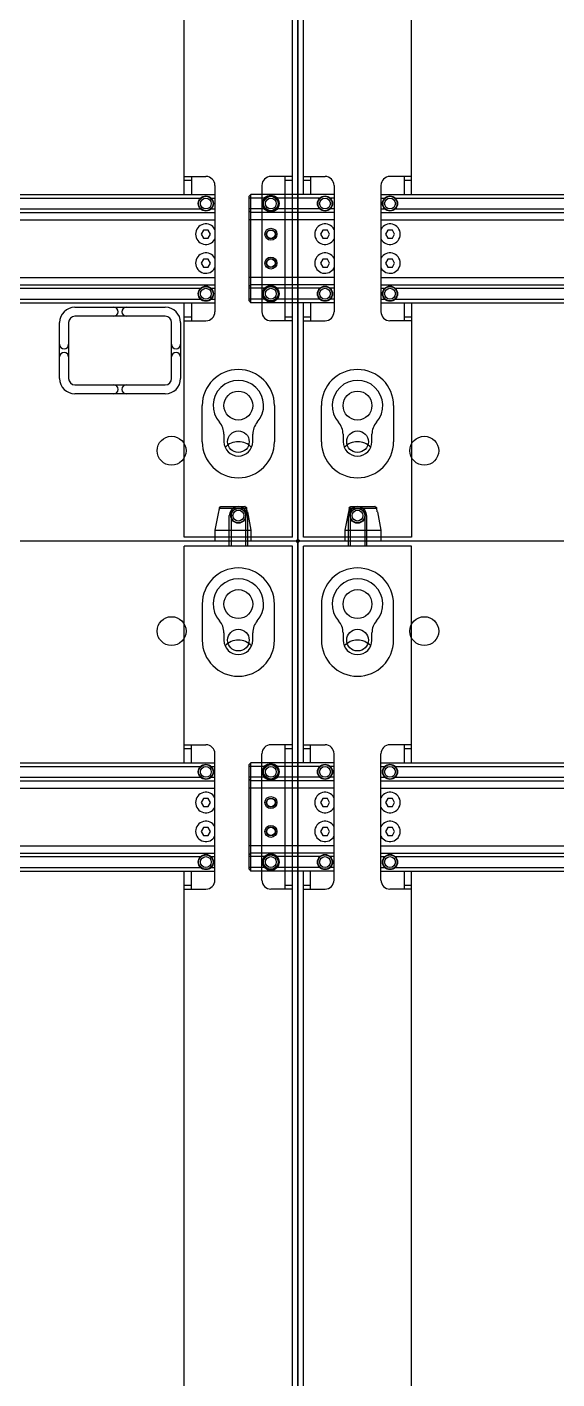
# Model space of a CAD drawing. Header units: millimetres. Extents: x 710 to 26878, y 589 to 5187.
# Drawn here: x 22324.9 to 22471.6, y 2467.4 to 2842 of the extents above; entities that cross this region are included whole.
import ezdxf

# ---------------------------------------------------------------- set-up
doc = ezdxf.new("R2010")
doc.units = ezdxf.units.MM
doc.layers.add('02___PRT_ALL_AXES', color=7, linetype='Continuous')

# ---------------------------------------------------------------- blocks, each defined once
blk = doc.blocks.new('6RYFH')
at = {"color": 7, "linetype": 'Continuous'}
for p, q in [((11450.59, 2230.99), (11449.65, 2225.89)), ((11450.65, 2230.99), (11450.59, 2230.99)), ((11450.71, 2231.32), (11450.65, 2230.99)), ((11450.77, 2231.65), (11450.71, 2231.32)), ((11450.74, 2231.49), (11450.71, 2231.32)), ((11450.77, 2231.65), (11450.74, 2231.49)), ((11450.83, 2231.98), (11450.77, 2231.65)), ((11450.83, 2231.98), (11458.41, 2231.98)), ((11451.34, 2232.39), (11457.91, 2232.39)), ((11458.47, 2231.65), (11458.41, 2231.98)), ((11458.53, 2231.32), (11458.47, 2231.65)), ((11458.5, 2231.49), (11458.47, 2231.65)), ((11458.53, 2231.32), (11458.5, 2231.49)), ((11458.59, 2230.99), (11458.53, 2231.32)), ((11458.65, 2230.99), (11458.59, 2230.99)), ((11458.65, 2230.99), (11459.6, 2225.89)), ((12014.59, 2230.99), (12013.65, 2225.89)), ((12014.65, 2230.99), (12014.59, 2230.99)), ((12014.71, 2231.32), (12014.65, 2230.99)), ((12014.77, 2231.65), (12014.71, 2231.32)), ((12014.74, 2231.49), (12014.71, 2231.32)), ((12014.77, 2231.65), (12014.74, 2231.49)), ((12014.83, 2231.98), (12014.77, 2231.65)), ((12014.83, 2231.98), (12022.41, 2231.98)), ((12015.34, 2232.39), (12021.91, 2232.39)), ((12022.47, 2231.65), (12022.41, 2231.98)), ((12022.53, 2231.32), (12022.47, 2231.65)), ((12022.5, 2231.49), (12022.47, 2231.65)), ((12022.53, 2231.32), (12022.5, 2231.49)), ((12022.59, 2230.99), (12022.53, 2231.32)), ((12022.65, 2230.99), (12022.59, 2230.99)), ((12022.65, 2230.99), (12023.6, 2225.89)), ((11449.65, 2225.89), (11449.65, 2222.89)), ((11449.65, 2225.89), (11459.6, 2225.89)), ((11459.6, 2225.89), (11459.6, 2222.89)), ((12013.65, 2225.89), (12013.65, 2222.89)), ((12013.65, 2225.89), (12023.6, 2225.89)), ((12023.6, 2225.89), (12023.6, 2222.89)), ((11437.12, 2222.89), (11436.62, 2222.39)), ((11436.62, 1885.39), (11436.62, 2222.89)), ((11436.62, 2222.89), (12036.62, 2222.89)), ((12036.62, 2222.39), (12036.12, 2222.89)), ((12036.62, 2222.89), (12036.62, 1885.39)), ((11974.87, 1950.14), (11999.87, 1950.14)), ((11970.62, 1930.39), (11970.62, 1945.89)), ((11973.12, 1945.89), (11973.12, 1930.39)), ((11999.87, 1947.64), (11974.87, 1947.64)), ((12001.62, 1930.39), (12001.62, 1945.89)), ((12004.12, 1945.89), (12004.12, 1930.39)), ((11974.87, 1928.64), (11999.87, 1928.64)), ((11999.87, 1926.14), (11974.87, 1926.14)), ((11436.62, 1885.89), (11437.12, 1885.39)), ((11436.62, 1885.39), (12036.62, 1885.39)), ((12036.12, 1885.39), (12036.62, 1885.89))]:
    blk.add_line(p, q, dxfattribs=at)
for centre, radius in [((11471.62, 2197.89), 4), ((12001.62, 2197.89), 4), ((11453.12, 2195.39), 3), ((12020.12, 2195.39), 3), ((11453.12, 1912.89), 3), ((12020.12, 1912.89), 3), ((11471.62, 1910.39), 4), ((12001.62, 1910.39), 4)]:
    blk.add_circle(centre, radius, dxfattribs=at)
for centre, radius, start, end in [((11457.91, 2231.87), 0.522, 77.0352, 89.9936), ((12021.91, 2231.87), 0.522, 77.0352, 89.9936), ((11974.87, 1945.89), 4.25, 90, 180), ((11985.62, 1948.89), 1.25, 270, 90), ((11989.12, 1948.89), 1.25, 90, 270), ((11999.87, 1945.89), 4.25, 0, 90), ((11974.87, 1945.89), 1.75, 90, 180), ((11999.87, 1945.89), 1.75, 0, 90), ((11971.87, 1939.89), 1.25, 180, 0), ((11971.87, 1936.39), 1.25, 0, 180), ((12002.87, 1939.89), 1.25, 180, 0), ((12002.87, 1936.39), 1.25, 0, 180), ((11974.87, 1930.39), 4.25, 180, 270), ((11974.87, 1930.39), 1.75, 180, 270), ((11999.87, 1930.39), 4.25, 270, 0), ((11999.87, 1930.39), 1.75, 270, 0), ((11985.62, 1927.39), 1.25, 270, 90), ((11989.12, 1927.39), 1.25, 90, 270)]:
    blk.add_arc(centre, radius, start, end, dxfattribs=at)
for points, knots in [([(11450.83, 2231.98), (11450.84, 2231.99), (11450.84, 2232.03), (11450.86, 2232.06), (11450.87, 2232.09)], [0, 0, 0, 0, 0.249866, 1, 1, 1, 1]), ([(11450.87, 2232.09), (11450.88, 2232.11), (11450.89, 2232.14), (11450.92, 2232.17), (11450.93, 2232.19)], [0, 0, 0, 0, 0.500081, 1, 1, 1, 1]), ([(11450.93, 2232.19), (11450.94, 2232.2), (11450.96, 2232.23), (11450.99, 2232.26), (11451.01, 2232.27)], [0, 0, 0, 0, 0.499978, 1, 1, 1, 1]), ([(11451.01, 2232.27), (11451.02, 2232.29), (11451.05, 2232.31), (11451.09, 2232.33), (11451.11, 2232.34)], [0, 0, 0, 0, 0.500013, 1, 1, 1, 1]), ([(11451.11, 2232.34), (11451.12, 2232.35), (11451.16, 2232.36), (11451.2, 2232.37), (11451.22, 2232.38)], [0, 0, 0, 0, 0.499911, 1, 1, 1, 1]), ([(11451.22, 2232.38), (11451.23, 2232.38), (11451.27, 2232.39), (11451.31, 2232.39), (11451.34, 2232.39)], [0, 0, 0, 0, 0.250382, 1, 1, 1, 1]), ([(11458.02, 2232.38), (11458.04, 2232.37), (11458.08, 2232.36), (11458.12, 2232.35), (11458.13, 2232.34)], [0, 0, 0, 0, 0.500089, 1, 1, 1, 1]), ([(11458.13, 2232.34), (11458.15, 2232.33), (11458.19, 2232.31), (11458.22, 2232.29), (11458.23, 2232.27)], [0, 0, 0, 0, 0.499987, 1, 1, 1, 1]), ([(11458.23, 2232.27), (11458.25, 2232.26), (11458.28, 2232.23), (11458.3, 2232.2), (11458.31, 2232.19)], [0, 0, 0, 0, 0.500022, 1, 1, 1, 1]), ([(11458.31, 2232.19), (11458.33, 2232.17), (11458.35, 2232.14), (11458.37, 2232.11), (11458.37, 2232.09)], [0, 0, 0, 0, 0.499919, 1, 1, 1, 1]), ([(11458.37, 2232.09), (11458.38, 2232.08), (11458.39, 2232.05), (11458.4, 2232.01), (11458.41, 2231.98)], [0, 0, 0, 0, 0.250397, 1, 1, 1, 1]), ([(12014.83, 2231.98), (12014.84, 2231.99), (12014.84, 2232.03), (12014.86, 2232.06), (12014.87, 2232.09)], [0, 0, 0, 0, 0.249866, 1, 1, 1, 1]), ([(12014.87, 2232.09), (12014.88, 2232.11), (12014.89, 2232.14), (12014.92, 2232.17), (12014.93, 2232.19)], [0, 0, 0, 0, 0.500081, 1, 1, 1, 1]), ([(12014.93, 2232.19), (12014.94, 2232.2), (12014.96, 2232.23), (12014.99, 2232.26), (12015.01, 2232.27)], [0, 0, 0, 0, 0.499978, 1, 1, 1, 1]), ([(12015.01, 2232.27), (12015.02, 2232.29), (12015.05, 2232.31), (12015.09, 2232.33), (12015.11, 2232.34)], [0, 0, 0, 0, 0.500013, 1, 1, 1, 1]), ([(12015.11, 2232.34), (12015.12, 2232.35), (12015.16, 2232.36), (12015.2, 2232.37), (12015.22, 2232.38)], [0, 0, 0, 0, 0.499911, 1, 1, 1, 1]), ([(12015.22, 2232.38), (12015.23, 2232.38), (12015.27, 2232.39), (12015.31, 2232.39), (12015.34, 2232.39)], [0, 0, 0, 0, 0.250382, 1, 1, 1, 1]), ([(12022.02, 2232.38), (12022.04, 2232.37), (12022.08, 2232.36), (12022.12, 2232.35), (12022.13, 2232.34)], [0, 0, 0, 0, 0.500089, 1, 1, 1, 1]), ([(12022.13, 2232.34), (12022.15, 2232.33), (12022.19, 2232.31), (12022.22, 2232.29), (12022.23, 2232.27)], [0, 0, 0, 0, 0.499987, 1, 1, 1, 1]), ([(12022.23, 2232.27), (12022.25, 2232.26), (12022.28, 2232.23), (12022.3, 2232.2), (12022.31, 2232.19)], [0, 0, 0, 0, 0.500022, 1, 1, 1, 1]), ([(12022.31, 2232.19), (12022.33, 2232.17), (12022.35, 2232.14), (12022.37, 2232.11), (12022.37, 2232.09)], [0, 0, 0, 0, 0.499919, 1, 1, 1, 1]), ([(12022.37, 2232.09), (12022.38, 2232.08), (12022.39, 2232.05), (12022.4, 2232.01), (12022.41, 2231.98)], [0, 0, 0, 0, 0.250397, 1, 1, 1, 1])]:
    blk.add_open_spline(points, degree=3, knots=knots, dxfattribs=at)
blk = doc.blocks.new('*U89')
blk.add_blockref('6RYFH', (-11736.62, -2058.89))
blk = doc.blocks.new('*U91')
at = {"color": 0, "linetype": 'ByBlock', "lineweight": -2, "transparency": 16777216}
for p in [(600, 675), (1200, 675), (600, 337.5), (1200, 337.5)]:
    blk.add_blockref('*U89', p, dxfattribs=at)
blk = doc.blocks.new('dfx')
at = {"color": 114, "linetype": 'Continuous', "lineweight": -3, "true_color": 0x139b48}
for p, q in [((13138.48, 8861.23), (13138.48, 8869.73)), ((13143.48, 8869.73), (13143.48, 8861.23)), ((13705.48, 8861.23), (13705.48, 8869.73)), ((13710.48, 8869.73), (13710.48, 8861.23)), ((13125.98, 8801.23), (13125.98, 8861.23)), ((13155.98, 8861.23), (13125.98, 8861.23)), ((13155.98, 8801.23), (13155.98, 8861.23)), ((13692.98, 8801.23), (13692.98, 8861.23)), ((13722.98, 8861.23), (13692.98, 8861.23)), ((13722.98, 8188.73), (13722.98, 8861.23)), ((13130.98, 8845.23), (13130.98, 8835.23)), ((13150.98, 8835.23), (13150.98, 8845.23)), ((13697.98, 8845.23), (13697.98, 8835.23)), ((13717.98, 8835.23), (13717.98, 8845.23)), ((13136.98, 8837.29), (13136.98, 8835.23)), ((13144.98, 8835.23), (13144.98, 8837.29)), ((13703.98, 8837.29), (13703.98, 8835.23)), ((13711.98, 8835.23), (13711.98, 8837.29)), ((13125.98, 8806.23), (13131.98, 8806.23)), ((13125.98, 8805.23), (13127.98, 8805.23)), ((13127.98, 8801.23), (13127.98, 8806.23)), ((13155.98, 8806.23), (13149.98, 8806.23)), ((13153.98, 8801.23), (13153.98, 8806.23)), ((13153.98, 8805.23), (13155.98, 8805.23)), ((13692.98, 8806.23), (13698.98, 8806.23)), ((13692.98, 8805.23), (13694.98, 8805.23)), ((13694.98, 8801.23), (13694.98, 8806.23)), ((13722.98, 8806.23), (13716.98, 8806.23)), ((13720.98, 8766.23), (13720.98, 8806.23)), ((13720.98, 8805.23), (13722.98, 8805.23)), ((13110.98, 8800.73), (13111.48, 8801.23)), ((13110.98, 8771.73), (13110.98, 8800.73)), ((13111.48, 8771.23), (13111.48, 8801.23)), ((13134.48, 8801.23), (13111.48, 8801.23)), ((13134.48, 8768.73), (13134.48, 8803.73)), ((13147.48, 8768.73), (13147.48, 8803.73)), ((13147.48, 8801.23), (13701.48, 8801.23)), ((13701.48, 8768.73), (13701.48, 8803.73)), ((13714.48, 8768.73), (13714.48, 8803.73)), ((13115.51, 8800.23), (13110.98, 8800.23)), ((13115.51, 8797.23), (13110.98, 8797.23)), ((13134.48, 8800.23), (13133.45, 8800.23)), ((13134.48, 8797.23), (13133.45, 8797.23)), ((13147.48, 8800.23), (13148.51, 8800.23)), ((13147.48, 8797.23), (13148.51, 8797.23)), ((13700.45, 8800.23), (13701.48, 8800.23)), ((13700.45, 8797.23), (13701.48, 8797.23)), ((13110.98, 8796.73), (13111.48, 8796.23)), ((13134.48, 8794.23), (13110.98, 8794.23)), ((13134.48, 8796.23), (13111.48, 8796.23)), ((13147.48, 8796.23), (13701.48, 8796.23)), ((13147.48, 8794.23), (13701.48, 8794.23)), ((13131.34, 8791.34), (13130.69, 8790.23)), ((13130.69, 8790.23), (13131.34, 8789.11)), ((13132.63, 8791.34), (13131.34, 8791.34)), ((13133.27, 8790.23), (13132.63, 8791.34)), ((13132.63, 8789.11), (13133.27, 8790.23)), ((13149.34, 8791.34), (13148.69, 8790.23)), ((13148.69, 8790.23), (13149.34, 8789.11)), ((13150.63, 8791.34), (13149.34, 8791.34)), ((13151.27, 8790.23), (13150.63, 8791.34)), ((13150.63, 8789.11), (13151.27, 8790.23)), ((13698.34, 8791.34), (13697.69, 8790.23)), ((13697.69, 8790.23), (13698.34, 8789.11)), ((13699.63, 8791.34), (13698.34, 8791.34)), ((13700.27, 8790.23), (13699.63, 8791.34)), ((13699.63, 8789.11), (13700.27, 8790.23)), ((13131.34, 8789.11), (13132.63, 8789.11)), ((13149.34, 8789.11), (13150.63, 8789.11)), ((13698.34, 8789.11), (13699.63, 8789.11)), ((13131.34, 8783.34), (13130.69, 8782.23)), ((13130.69, 8782.23), (13131.34, 8781.11)), ((13132.63, 8783.34), (13131.34, 8783.34)), ((13133.27, 8782.23), (13132.63, 8783.34)), ((13132.63, 8781.11), (13133.27, 8782.23)), ((13149.34, 8783.34), (13148.69, 8782.23)), ((13148.69, 8782.23), (13149.34, 8781.11)), ((13150.63, 8783.34), (13149.34, 8783.34)), ((13151.27, 8782.23), (13150.63, 8783.34)), ((13150.63, 8781.11), (13151.27, 8782.23)), ((13698.34, 8783.34), (13697.69, 8782.23)), ((13697.69, 8782.23), (13698.34, 8781.11)), ((13699.63, 8783.34), (13698.34, 8783.34)), ((13700.27, 8782.23), (13699.63, 8783.34)), ((13699.63, 8781.11), (13700.27, 8782.23)), ((13131.34, 8781.11), (13132.63, 8781.11)), ((13149.34, 8781.11), (13150.63, 8781.11)), ((13698.34, 8781.11), (13699.63, 8781.11)), ((13134.48, 8778.23), (13110.98, 8778.23)), ((13110.98, 8775.73), (13111.48, 8776.23)), ((13115.51, 8775.23), (13110.98, 8775.23)), ((13134.48, 8776.23), (13111.48, 8776.23)), ((13134.48, 8775.23), (13133.45, 8775.23)), ((13147.48, 8778.23), (13701.48, 8778.23)), ((13147.48, 8776.23), (13701.48, 8776.23)), ((13147.48, 8775.23), (13148.51, 8775.23)), ((13700.45, 8775.23), (13701.48, 8775.23)), ((13115.51, 8772.23), (13110.98, 8772.23)), ((13110.98, 8771.73), (13111.48, 8771.23)), ((13134.48, 8771.23), (13111.48, 8771.23)), ((13125.98, 8283.73), (13125.98, 8771.23)), ((13127.98, 8766.23), (13127.98, 8771.23)), ((13134.48, 8772.23), (13133.45, 8772.23)), ((13147.48, 8772.23), (13148.51, 8772.23)), ((13147.48, 8771.23), (13701.48, 8771.23)), ((13153.98, 8766.23), (13153.98, 8771.23)), ((13155.98, 8283.73), (13155.98, 8771.23)), ((13692.98, 8283.73), (13692.98, 8771.23)), ((13694.98, 8766.23), (13694.98, 8771.23)), ((13700.45, 8772.23), (13701.48, 8772.23)), ((13127.98, 8767.23), (13125.98, 8767.23)), ((13155.98, 8767.23), (13153.98, 8767.23)), ((13694.98, 8767.23), (13692.98, 8767.23)), ((13722.98, 8767.23), (13720.98, 8767.23)), ((13125.98, 8766.23), (13131.98, 8766.23)), ((13155.98, 8766.23), (13149.98, 8766.23)), ((13692.98, 8766.23), (13698.98, 8766.23)), ((13722.98, 8766.23), (13716.98, 8766.23)), ((13125.98, 8288.73), (13131.98, 8288.73)), ((13125.98, 8287.73), (13127.98, 8287.73)), ((13127.98, 8288.73), (13127.98, 8283.73)), ((13155.98, 8288.73), (13149.98, 8288.73)), ((13153.98, 8283.73), (13153.98, 8288.73)), ((13153.98, 8287.73), (13155.98, 8287.73)), ((13692.98, 8288.73), (13698.98, 8288.73)), ((13692.98, 8287.73), (13694.98, 8287.73)), ((13694.98, 8288.73), (13694.98, 8283.73)), ((13722.98, 8288.73), (13716.98, 8288.73)), ((13720.98, 8248.73), (13720.98, 8288.73)), ((13720.98, 8287.73), (13722.98, 8287.73)), ((13110.98, 8283.23), (13111.48, 8283.73)), ((13111.48, 8253.73), (13111.48, 8283.73)), ((13134.48, 8283.73), (13111.48, 8283.73)), ((13134.48, 8286.23), (13134.48, 8251.23)), ((13147.48, 8286.23), (13147.48, 8251.23)), ((13147.48, 8283.73), (13701.48, 8283.73)), ((13701.48, 8286.23), (13701.48, 8251.23)), ((13714.48, 8286.23), (13714.48, 8251.23)), ((13110.98, 8254.23), (13110.98, 8283.23)), ((13115.51, 8282.73), (13110.98, 8282.73)), ((13134.48, 8282.73), (13133.45, 8282.73)), ((13147.48, 8282.73), (13148.51, 8282.73)), ((13700.45, 8282.73), (13701.48, 8282.73)), ((13115.51, 8279.73), (13110.98, 8279.73)), ((13110.98, 8279.23), (13111.48, 8278.73)), ((13134.48, 8276.73), (13110.98, 8276.73)), ((13134.48, 8278.73), (13111.48, 8278.73)), ((13134.48, 8279.73), (13133.45, 8279.73)), ((13147.48, 8279.73), (13148.51, 8279.73)), ((13147.48, 8278.73), (13701.48, 8278.73)), ((13147.48, 8276.73), (13701.48, 8276.73)), ((13700.45, 8279.73), (13701.48, 8279.73)), ((13131.34, 8273.84), (13130.69, 8272.73)), ((13130.69, 8272.73), (13131.34, 8271.61)), ((13132.63, 8273.84), (13131.34, 8273.84)), ((13133.27, 8272.73), (13132.63, 8273.84)), ((13132.63, 8271.61), (13133.27, 8272.73)), ((13149.34, 8273.84), (13148.69, 8272.73)), ((13148.69, 8272.73), (13149.34, 8271.61)), ((13150.63, 8273.84), (13149.34, 8273.84)), ((13151.27, 8272.73), (13150.63, 8273.84)), ((13150.63, 8271.61), (13151.27, 8272.73)), ((13698.34, 8273.84), (13697.69, 8272.73)), ((13697.69, 8272.73), (13698.34, 8271.61)), ((13699.63, 8273.84), (13698.34, 8273.84)), ((13700.27, 8272.73), (13699.63, 8273.84)), ((13699.63, 8271.61), (13700.27, 8272.73)), ((13131.34, 8271.61), (13132.63, 8271.61)), ((13149.34, 8271.61), (13150.63, 8271.61)), ((13698.34, 8271.61), (13699.63, 8271.61)), ((13131.34, 8265.84), (13130.69, 8264.73)), ((13132.63, 8265.84), (13131.34, 8265.84)), ((13133.27, 8264.73), (13132.63, 8265.84)), ((13149.34, 8265.84), (13148.69, 8264.73)), ((13150.63, 8265.84), (13149.34, 8265.84)), ((13151.27, 8264.73), (13150.63, 8265.84)), ((13698.34, 8265.84), (13697.69, 8264.73)), ((13699.63, 8265.84), (13698.34, 8265.84)), ((13700.27, 8264.73), (13699.63, 8265.84)), ((13130.69, 8264.73), (13131.34, 8263.61)), ((13131.34, 8263.61), (13132.63, 8263.61)), ((13132.63, 8263.61), (13133.27, 8264.73)), ((13148.69, 8264.73), (13149.34, 8263.61)), ((13149.34, 8263.61), (13150.63, 8263.61)), ((13150.63, 8263.61), (13151.27, 8264.73)), ((13697.69, 8264.73), (13698.34, 8263.61)), ((13698.34, 8263.61), (13699.63, 8263.61)), ((13699.63, 8263.61), (13700.27, 8264.73)), ((13134.48, 8260.73), (13110.98, 8260.73)), ((13110.98, 8258.23), (13111.48, 8258.73)), ((13115.51, 8257.73), (13110.98, 8257.73)), ((13134.48, 8258.73), (13111.48, 8258.73)), ((13134.48, 8257.73), (13133.45, 8257.73)), ((13147.48, 8260.73), (13701.48, 8260.73)), ((13147.48, 8258.73), (13701.48, 8258.73)), ((13147.48, 8257.73), (13148.51, 8257.73)), ((13700.45, 8257.73), (13701.48, 8257.73)), ((13115.51, 8254.73), (13110.98, 8254.73)), ((13110.98, 8254.23), (13111.48, 8253.73)), ((13134.48, 8253.73), (13111.48, 8253.73)), ((13125.98, 8188.73), (13125.98, 8253.73)), ((13127.98, 8253.73), (13127.98, 8248.73)), ((13134.48, 8254.73), (13133.45, 8254.73)), ((13147.48, 8254.73), (13148.51, 8254.73)), ((13147.48, 8253.73), (13701.48, 8253.73)), ((13153.98, 8248.73), (13153.98, 8253.73)), ((13155.98, 8253.73), (13155.98, 8188.73)), ((13692.98, 8188.73), (13692.98, 8253.73)), ((13694.98, 8253.73), (13694.98, 8248.73)), ((13700.45, 8254.73), (13701.48, 8254.73)), ((13127.98, 8249.73), (13125.98, 8249.73)), ((13125.98, 8248.73), (13131.98, 8248.73)), ((13155.98, 8248.73), (13149.98, 8248.73)), ((13155.98, 8249.73), (13153.98, 8249.73)), ((13694.98, 8249.73), (13692.98, 8249.73)), ((13692.98, 8248.73), (13698.98, 8248.73)), ((13722.98, 8248.73), (13716.98, 8248.73)), ((13722.98, 8249.73), (13720.98, 8249.73)), ((13155.98, 8188.73), (13125.98, 8188.73)), ((13722.98, 8188.73), (13692.98, 8188.73))]:
    blk.add_line(p, q, dxfattribs=at)
for centre, radius in [((13140.98, 8869.73), 2), ((13140.98, 8869.73), 1.5), ((13707.98, 8869.73), 2), ((13707.98, 8869.73), 1.5), ((13131.98, 8798.73), 2), ((13149.98, 8798.73), 2), ((13698.98, 8798.73), 2), ((13716.98, 8798.73), 2.3), ((13716.98, 8798.73), 2), ((13131.98, 8798.73), 1.5), ((13149.98, 8798.73), 1.5), ((13698.98, 8798.73), 1.5), ((13716.98, 8798.73), 1.5), ((13116.98, 8790.23), 1.65), ((13116.98, 8790.23), 1.15), ((13116.98, 8782.23), 1.65), ((13116.98, 8782.23), 1.15), ((13131.98, 8773.73), 2), ((13131.98, 8773.73), 1.5), ((13149.98, 8773.73), 2), ((13149.98, 8773.73), 1.5), ((13698.98, 8773.73), 2), ((13698.98, 8773.73), 1.5), ((13716.98, 8773.73), 2.3), ((13716.98, 8773.73), 2), ((13716.98, 8773.73), 1.5), ((13131.98, 8281.23), 2), ((13131.98, 8281.23), 1.5), ((13149.98, 8281.23), 2), ((13149.98, 8281.23), 1.5), ((13698.98, 8281.23), 2), ((13698.98, 8281.23), 1.5), ((13716.98, 8281.23), 2.3), ((13716.98, 8281.23), 2), ((13716.98, 8281.23), 1.5), ((13116.98, 8272.73), 1.65), ((13116.98, 8272.73), 1.15), ((13116.98, 8264.73), 1.65), ((13116.98, 8264.73), 1.15), ((13131.98, 8256.23), 2), ((13131.98, 8256.23), 1.5), ((13149.98, 8256.23), 2), ((13149.98, 8256.23), 1.5), ((13698.98, 8256.23), 2), ((13698.98, 8256.23), 1.5), ((13716.98, 8256.23), 2.3), ((13716.98, 8256.23), 2), ((13716.98, 8256.23), 1.5)]:
    blk.add_circle(centre, radius, dxfattribs=at)
for centre, radius, start, end in [((13140.98, 8869.73), 2.5, 143.1301, 180), ((13140.98, 8869.73), 2.5, 0, 36.8699), ((13707.98, 8869.73), 2.5, 143.1301, 180), ((13707.98, 8869.73), 2.5, 0, 36.8699), ((13140.98, 8845.23), 10, 0, 180), ((13707.98, 8845.23), 10, 0, 180), ((13140.98, 8845.23), 7, 318.5904, 221.4096), ((13707.98, 8845.23), 7, 318.5904, 221.4096), ((13131.98, 8837.29), 5, 0, 41.4096), ((13149.98, 8837.29), 5, 138.5904, 180), ((13698.98, 8837.29), 5, 0, 41.4096), ((13716.98, 8837.29), 5, 138.5904, 180), ((13140.98, 8835.23), 10, 180, 0), ((13140.98, 8835.23), 4, 180, 0), ((13140.98, 8830.23), 5, 43.1308, 136.8692), ((13707.98, 8835.23), 10, 180, 0), ((13707.98, 8835.23), 4, 180, 0), ((13707.98, 8830.23), 5, 43.1308, 136.8692), ((13131.98, 8803.73), 2.5, 0, 90), ((13149.98, 8803.73), 2.5, 90, 180), ((13698.98, 8803.73), 2.5, 0, 90), ((13716.98, 8803.73), 2.5, 90, 180), ((13131.98, 8768.73), 2.5, 270, 0), ((13149.98, 8768.73), 2.5, 180, 270), ((13698.98, 8768.73), 2.5, 270, 0), ((13716.98, 8768.73), 2.5, 180, 270), ((13131.98, 8286.23), 2.5, 0, 90), ((13149.98, 8286.23), 2.5, 90, 180), ((13698.98, 8286.23), 2.5, 0, 90), ((13716.98, 8286.23), 2.5, 90, 180), ((13131.98, 8251.23), 2.5, 270, 0), ((13149.98, 8251.23), 2.5, 180, 270), ((13698.98, 8251.23), 2.5, 270, 0), ((13716.98, 8251.23), 2.5, 180, 270), ((13140.98, 8210.23), 5, 43.1308, 136.8692), ((13707.98, 8210.23), 5, 43.1308, 136.8692)]:
    blk.add_arc(centre, radius, start, end, dxfattribs=at)
at = {"layer": '02___PRT_ALL_AXES', "color": 114, "linetype": 'Continuous', "lineweight": -3, "true_color": 0x139b48}
for p, q in [((13138.98, 8871.23), (13138.98, 8861.23)), ((13142.98, 8871.23), (13142.98, 8861.23)), ((13705.98, 8871.23), (13705.98, 8861.23)), ((13709.98, 8871.23), (13709.98, 8861.23)), ((13130.51, 8800.23), (13118.45, 8800.23)), ((13130.51, 8797.23), (13118.45, 8797.23)), ((13151.45, 8800.23), (13697.51, 8800.23)), ((13151.45, 8797.23), (13697.51, 8797.23)), ((13130.51, 8775.23), (13118.45, 8775.23)), ((13151.45, 8775.23), (13697.51, 8775.23)), ((13130.51, 8772.23), (13118.45, 8772.23)), ((13151.45, 8772.23), (13697.51, 8772.23)), ((13130.51, 8282.73), (13118.45, 8282.73)), ((13151.45, 8282.73), (13697.51, 8282.73)), ((13130.51, 8279.73), (13118.45, 8279.73)), ((13151.45, 8279.73), (13697.51, 8279.73)), ((13130.51, 8257.73), (13118.45, 8257.73)), ((13151.45, 8257.73), (13697.51, 8257.73)), ((13130.51, 8254.73), (13118.45, 8254.73)), ((13151.45, 8254.73), (13697.51, 8254.73)), ((13130.98, 8215.23), (13130.98, 8225.23)), ((13150.98, 8225.23), (13150.98, 8215.23)), ((13697.98, 8215.23), (13697.98, 8225.23)), ((13717.98, 8225.23), (13717.98, 8215.23)), ((13136.98, 8217.29), (13136.98, 8215.23)), ((13144.98, 8215.23), (13144.98, 8217.29)), ((13703.98, 8217.29), (13703.98, 8215.23)), ((13711.98, 8215.23), (13711.98, 8217.29))]:
    blk.add_line(p, q, dxfattribs=at)
for centre, radius in [((13140.98, 8845.23), 4), ((13707.98, 8845.23), 4), ((13116.98, 8798.73), 2.1), ((13131.98, 8798.73), 2.1), ((13149.98, 8798.73), 2.1), ((13698.98, 8798.73), 2.1), ((13716.98, 8790.23), 1.25), ((13716.98, 8782.23), 1.25), ((13116.98, 8773.73), 2.1), ((13131.98, 8773.73), 2.1), ((13149.98, 8773.73), 2.1), ((13698.98, 8773.73), 2.1), ((13116.98, 8281.23), 2.1), ((13131.98, 8281.23), 2.1), ((13149.98, 8281.23), 2.1), ((13698.98, 8281.23), 2.1), ((13716.98, 8272.73), 1.25), ((13716.98, 8264.73), 1.25), ((13116.98, 8256.23), 2.1), ((13131.98, 8256.23), 2.1), ((13149.98, 8256.23), 2.1), ((13698.98, 8256.23), 2.1), ((13140.98, 8225.23), 4), ((13707.98, 8225.23), 4), ((13140.98, 8194.73), 2.1), ((13707.98, 8194.73), 2.1)]:
    blk.add_circle(centre, radius, dxfattribs=at)
for centre, radius, start, end in [((13140.98, 8869.73), 2.5, 36.8699, 143.1301), ((13707.98, 8869.73), 2.5, 36.8699, 143.1301), ((13131.98, 8790.23), 2.84, 28.0842, 331.9158), ((13149.98, 8790.23), 2.84, 208.0842, 151.9158), ((13698.98, 8790.23), 2.84, 28.0842, 331.9158), ((13131.98, 8782.23), 2.84, 28.0842, 331.9158), ((13149.98, 8782.23), 2.84, 208.0842, 151.9158), ((13698.98, 8782.23), 2.84, 28.0842, 331.9158), ((13131.98, 8272.73), 2.84, 28.0842, 331.9158), ((13149.98, 8272.73), 2.84, 208.0842, 151.9158), ((13698.98, 8272.73), 2.84, 28.0842, 331.9158), ((13131.98, 8264.73), 2.84, 28.0842, 331.9158), ((13149.98, 8264.73), 2.84, 208.0842, 151.9158), ((13698.98, 8264.73), 2.84, 28.0842, 331.9158), ((13140.98, 8225.23), 10, 0, 180), ((13707.98, 8225.23), 10, 0, 180), ((13140.98, 8225.23), 7, 318.5904, 221.4096), ((13707.98, 8225.23), 7, 318.5904, 221.4096), ((13131.98, 8217.29), 5, 0, 41.4096), ((13149.98, 8217.29), 5, 138.5904, 180), ((13698.98, 8217.29), 5, 0, 41.4096), ((13716.98, 8217.29), 5, 138.5904, 180), ((13140.98, 8215.23), 10, 180, 0), ((13140.98, 8215.23), 4, 180, 0), ((13707.98, 8215.23), 10, 180, 0), ((13707.98, 8215.23), 4, 180, 0)]:
    blk.add_arc(centre, radius, start, end, dxfattribs=at)
blk = doc.blocks.new('*U176')
blk.add_blockref('dfx', (-13416.98, -8530.48))
blk = doc.blocks.new('*U177')
at = {"color": 0, "linetype": 'ByBlock', "lineweight": -2, "transparency": 16777216}
for p in [(600, 675), (1200, 675), (600, 0), (1200, 0)]:
    blk.add_blockref('*U176', p, dxfattribs=at)

msp = doc.modelspace()

# ---------------------------------------------------------------- block references
for name, p in [('*U91', (21499.906, 2198.1302)), ('*U177', (21492.406, 2367.3802))]:
    msp.add_blockref(name, p)

doc.saveas('drawing.dxf')
